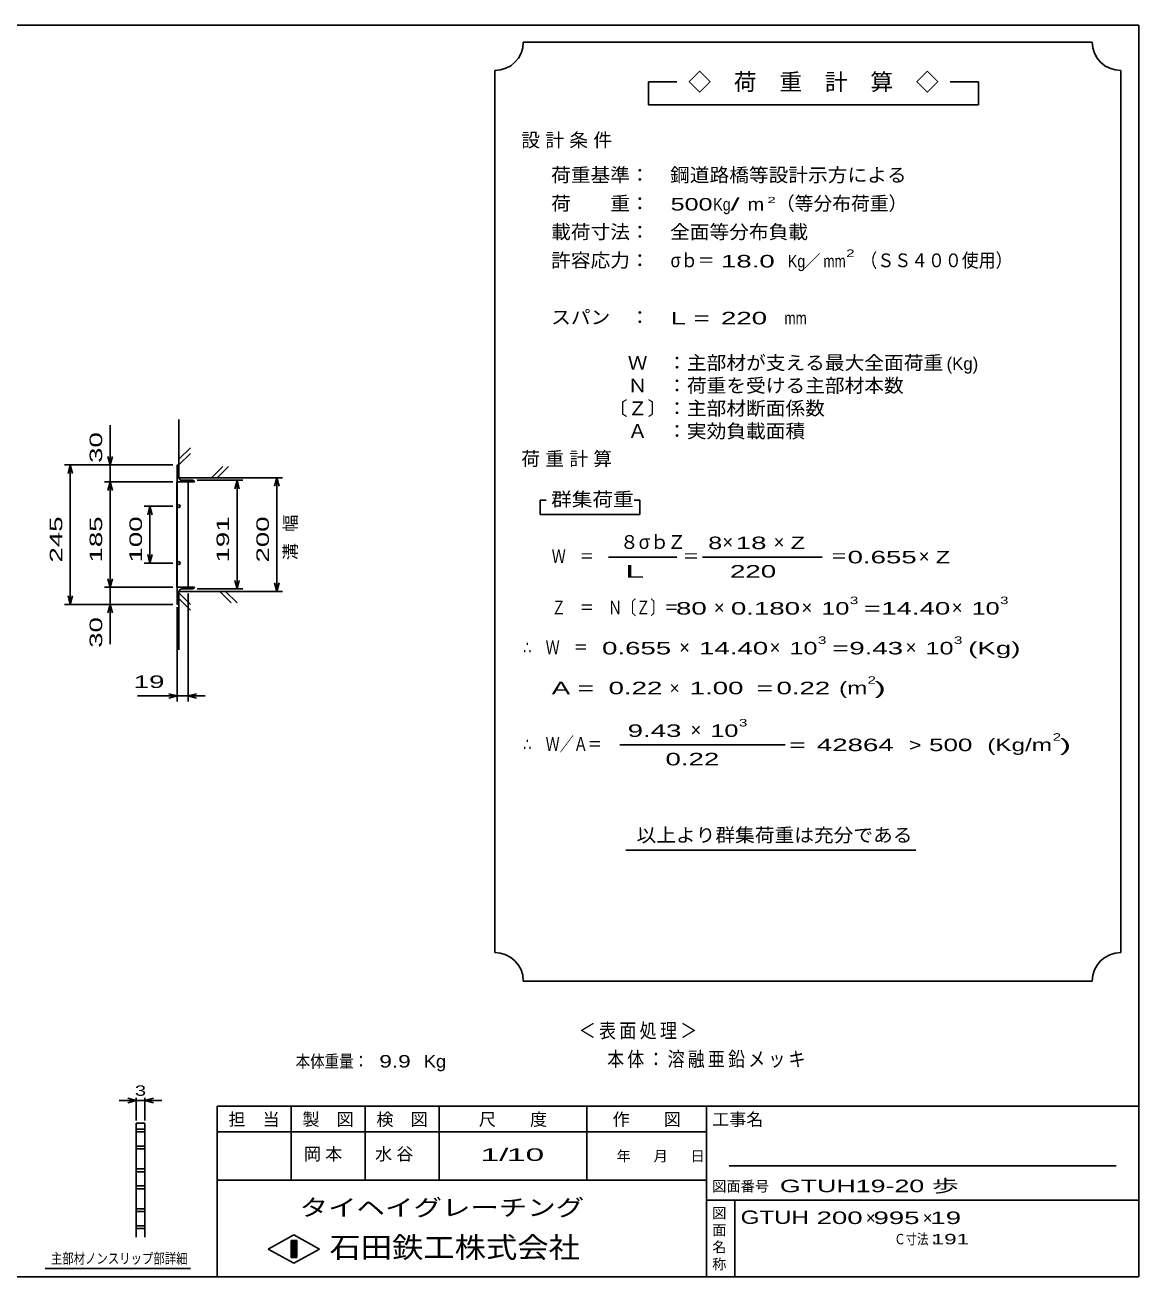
# Model space of a CAD drawing. Units: millimetres, scale not verified. Extents: x -1820 to 1731, y -1282 to 1054.
# Drawn here: x -227 to 1731, y -1146 to 1054 of the extents above; entities that cross this region are included whole.
import ezdxf
from ezdxf.enums import TextEntityAlignment as Align

# ---------------------------------------------------------------- set-up
doc = ezdxf.new("R2010")
doc.units = ezdxf.units.MM
doc.header["$LTSCALE"] = 10
for name, color, linetype, lineweight in [('0_2', 150, 'Continuous', 25), ('16', 3, 'Continuous', 25), ('22', 4, 'Continuous', 25), ('24', 2, 'Continuous', 25), ('32', 4, 'Continuous', 25)]:
    doc.layers.add(name, color=color, linetype=linetype, lineweight=lineweight)
doc.styles.add('ベクトル', font='')
doc.styles.get('ベクトル').set_extended_font_data('ベクトル')

msp = doc.modelspace()

# ---------------------------------------------------------------- linework, layer by layer
at = {"layer": '0_2'}
for p, q in [((-1729, 1053.5), (1731, 1053.5)), ((1731, 1053.5), (1731, -1146.5)), ((1731, -846.5), (111, -846.5)), ((111, -846.5), (111, -1146.5)), ((241, -846.5), (241, -976.5)), ((371, -976.5), (371, -846.5)), ((501, -846.5), (501, -976.5)), ((761, -976.5), (761, -846.5)), ((971, -846.5), (971, -1146.5)), ((971, -891.5), (111, -891.5)), ((1691, -951.5), (1011, -951.5)), ((111, -976.5), (971, -976.5)), ((971, -1011.5), (1731, -1011.5)), ((1021, -1146.5), (1021, -1011.5)), ((201, -1097.5), (246, -1072.5)), ((246, -1072.5), (291, -1097.5)), ((246, -1122.5), (201, -1097.5)), ((241, -1082.5), (251, -1082.5)), ((241, -1112.5), (241, -1082.5)), ((241, -1082.5), (243, -1082.5)), ((243, -1082.5), (243, -1112.5)), ((245, -1112.5), (245, -1082.5)), ((245, -1082.5), (247, -1082.5)), ((291, -1097.5), (246, -1122.5)), ((247, -1082.5), (247, -1112.5)), ((249, -1112.5), (249, -1082.5)), ((249, -1082.5), (251, -1082.5)), ((251, -1082.5), (251, -1112.5)), ((251, -1082.5), (251, -1112.5)), ((251, -1112.5), (241, -1112.5)), ((243, -1112.5), (245, -1112.5)), ((247, -1112.5), (249, -1112.5)), ((1731, -1146.5), (-1729, -1146.5))]:
    msp.add_line(p, q, dxfattribs=at)
at = {"layer": '16'}
for p, q in [((41, 280.5), (41, 250.5)), ((44, 258.5), (44, 277.5)), ((40.3, 65.5), (40.3, 250.5)), ((40.3, 250.5), (41, 250.5)), ((41, 250.5), (71, 250.5)), ((41, 250.5), (41, 65.5)), ((60, 250.5), (41, 250.5)), ((68, 253.5), (49, 253.5)), ((60, 65.5), (60, 250.5)), ((41, 65.5), (40.3, 65.5)), ((41, 65.5), (71, 65.5)), ((41, 35.5), (41, 65.5)), ((41, 65.5), (60, 65.5)), ((44, 57.5), (44, 38.5)), ((68, 62.5), (49, 62.5))]:
    msp.add_line(p, q, dxfattribs=at)
for centre in [(43.5, 208), (43.5, 108)]:
    msp.add_circle(centre, 2.5, dxfattribs=at)
for centre, radius, start, end in [((41, 277.5), 3, 0, 90), ((49, 258.5), 5, 180, 270), ((68, 250.5), 3, 0, 90), ((49, 57.5), 5, 90, 180), ((68, 65.5), 3, 270, 0), ((41, 38.5), 3, 270, 0)]:
    msp.add_arc(centre, radius, start, end, dxfattribs=at)
at = {"layer": '22'}
for p, q in [((44, 258), (44, 360.5)), ((-77, 280.5), (-77, 350.5)), ((44, 290.5), (64, 310.5)), ((-77, 280.5), (-81, 295.5)), ((-73, 295.5), (-77, 280.5)), ((44, 280.5), (64, 300.5)), ((-157, 280.5), (33, 280.5)), ((-151, 265.5), (-147, 280.5)), ((-143, 265.5), (-147, 280.5)), ((-147, 35.5), (-147, 280.5)), ((33, 280.5), (-87, 280.5)), ((-77, 280.5), (-77, 250.5)), ((101, 258), (121, 278)), ((111, 258), (131, 278)), ((-87, 250.5), (33, 250.5)), ((-81, 235.5), (-77, 250.5)), ((-73, 235.5), (-77, 250.5)), ((-77, 65.5), (-77, 250.5)), ((44, 258), (226, 258)), ((76, 253.5), (156, 253.5)), ((142, 238.5), (146, 253.5)), ((150, 238.5), (146, 253.5)), ((146, 62.5), (146, 253.5)), ((212, 243), (216, 258)), ((220, 243), (216, 258)), ((216, 58), (216, 258)), ((33, 208), (-17, 208)), ((-7, 208), (-11, 193)), ((-3, 193), (-7, 208)), ((-7, 208), (-7, 108)), ((-7, 108), (-11, 123)), ((-3, 123), (-7, 108)), ((-17, 108), (33, 108)), ((-77, 65.5), (-81, 80.5)), ((-77, 65.5), (-73, 80.5)), ((146, 62.5), (142, 77.5)), ((146, 62.5), (150, 77.5)), ((216, 58), (212, 73)), ((216, 58), (220, 73)), ((-147, 35.5), (-151, 50.5)), ((-147, 35.5), (-143, 50.5)), ((-87, 65.5), (33, 65.5)), ((-77, 35.5), (-77, 65.5)), ((44, 58), (226, 58)), ((44, -44.5), (44, 58)), ((64, 35.5), (44, 55.5)), ((64, 25.5), (44, 45.5)), ((60, -135.5), (60, 54.5)), ((76, 62.5), (156, 62.5)), ((136, 38), (116, 58)), ((146, 38), (126, 58)), ((-157, 35.5), (33, 35.5)), ((-87, 35.5), (33, 35.5)), ((-81, 20.5), (-77, 35.5)), ((-73, 20.5), (-77, 35.5)), ((-77, -34.5), (-77, 35.5)), ((41, -135.5), (41, 30.5)), ((-29, -125.5), (41, -125.5)), ((41, -125.5), (26, -121.5)), ((26, -129.5), (41, -125.5)), ((41, -125.5), (60, -125.5)), ((60, -125.5), (75, -121.5)), ((75, -129.5), (60, -125.5)), ((60, -125.5), (90, -125.5))]:
    msp.add_line(p, q, dxfattribs=at)
at = {"layer": '24', "color": 4}
for p, q in [((1649, 1023.5), (649, 1023.5)), ((599, 973.5), (599, -576.5)), ((1699, -576.5), (1699, 973.5)), ((919, 953.5), (869, 953.5)), ((869, 953.5), (869, 913.5)), ((1449, 953.5), (1399, 953.5)), ((1449, 913.5), (1449, 953.5)), ((869, 913.5), (1449, 913.5)), ((689, 218.5), (679, 218.5)), ((679, 218.5), (679, 193.5)), ((854, 218.5), (844, 218.5)), ((854, 193.5), (854, 218.5)), ((679, 193.5), (854, 193.5)), ((799, 118.5), (919, 118.5)), ((964, 118.5), (1174, 118.5)), ((819, -211.5), (1109, -211.5)), ((829, -396.5), (1339, -396.5)), ((649, -626.5), (1649, -626.5))]:
    msp.add_line(p, q, dxfattribs=at)
for centre, start, end in [((599, 1023.5), 270, 0), ((1699, 1023.5), 180, 270), ((599, -626.5), 0, 90), ((1699, -626.5), 90, 180)]:
    msp.add_arc(centre, 50, start, end, dxfattribs=at)
at = {"layer": '32'}
for p, q in [((-31, -836.5), (-46, -832.5)), ((-31, -871.5), (-31, -831.5)), ((-16, -831.5), (-16, -871.5)), ((-16, -836.5), (-1, -832.5)), ((-31, -836.5), (-61, -836.5)), ((-46, -840.5), (-31, -836.5)), ((-31, -836.5), (-16, -836.5)), ((-1, -840.5), (-16, -836.5)), ((-16, -836.5), (14, -836.5)), ((-31, -876.5), (-16, -876.5)), ((-31, -1076.5), (-31, -876.5)), ((-16, -876.5), (-16, -1076.5)), ((-31, -886.5), (-16, -886.5)), ((-16, -891.5), (-31, -891.5)), ((-31, -916.5), (-16, -916.5)), ((-16, -921.5), (-31, -921.5)), ((-31, -956.5), (-16, -956.5)), ((-16, -961.5), (-31, -961.5)), ((-31, -986.5), (-16, -986.5)), ((-16, -991.5), (-31, -991.5)), ((-31, -1026.5), (-16, -1026.5)), ((-16, -1031.5), (-31, -1031.5)), ((-31, -1056.5), (-16, -1056.5)), ((-16, -1061.5), (-31, -1061.5)), ((64, -1131.5), (-191, -1131.5))]:
    msp.add_line(p, q, dxfattribs=at)

# ---------------------------------------------------------------- texts
at = {"layer": '0_2', "style": 'ベクトル'}
for s, height, p in [('担\u3000当', 21.99, (131, -869.5)), ('製\u3000図', 21.99, (261, -869.5)), ('検\u3000図', 21.99, (391, -869.5)), ('尺\u3000\u3000度', 21.99, (571, -869.5)), ('作\u3000\u3000図', 21.99, (806, -869.5)), ('工事名', 21.99, (981, -869.5)), ('年', 18.33, (813, -934)), ('月', 18.33, (878, -934)), ('日', 18.33, (943, -934)), ('図面番号', 18.33, (981, -987)), ('図', 18.33, (981, -1034)), ('面', 18.33, (981, -1064)), ('名', 18.33, (981, -1094)), ('称', 18.33, (981, -1124))]:
    msp.add_text(s, height=height, dxfattribs=at).set_placement(p, align=Align.MIDDLE_LEFT)
at = {"layer": '0_2', "color": 222, "style": 'ベクトル'}
for s, height, width, p in [('タイヘイグレーチング', 29.33, 1.25, (256, -1024.5)), ('石田鉄工株式会社', 36.66, 1.1, (308.5, -1094.5))]:
    msp.add_text(s, height=height, dxfattribs=dict(at, width=width)).set_placement(p, align=Align.MIDDLE_LEFT)
at = {"layer": '22', "color": 2, "style": 'ベクトル', "width": 1.65}
for s, p in [(' 30 ', (-102, 270.5)), (' 245 ', (-172, 95.5)), (' 185 ', (-102, 95.5)), (' 100 ', (-32, 95.5)), (' 191 ', (121, 95.5)), (' 200 ', (191, 95.5)), (' 30 ', (-102, -54.5))]:
    msp.add_text(s, height=21.99, rotation=90, dxfattribs=at).set_placement(p, align=Align.MIDDLE_LEFT)
at = {"layer": '22', "color": 2, "style": 'ベクトル'}
for s, height, width, p in [(' 19 ', 21.99, 1.65, (-49, -100.5)), ('本体重量：', 21.99, 0.85, (249, -767.5)), ('  9.9', 21.99, 1.35, (374, -767.5)), ('Kg', 21.99, 1.1, (474, -767.5)), ('1/', 21.99, 2, (574, -931.5)), (' 10 ', 21.99, 2, (604, -931.5)), ('GTUH19-20 歩                        ', 21.99, 1.6, (1100, -986.5)), ('GTUH', 23.46, 1.35, (1031, -1041.5)), (' 200 ', 21.99, 1.65, (1151, -1042.5)), (' 995 ', 21.99, 1.65, (1251, -1042.5)), (' 19 ', 21.99, 1.65, (1351, -1042.5)), ('Ｃ寸法：', 18.33, 0.8, (1301, -1080)), (' 191 ', 18.33, 1.6, (1356, -1080))]:
    msp.add_text(s, height=height, dxfattribs=dict(at, width=width)).set_placement(p, align=Align.MIDDLE_LEFT)
for p in [(1251, -1042.5), (1351, -1042.5)]:
    msp.add_text('×', height=21.99, dxfattribs=at).set_placement(p, align=Align.MIDDLE_LEFT)
at = {"layer": '22', "color": 2, "insert": (241, 113), "char_height": 21.99, "attachment_point": 4, "rotation": 90, "style": 'ベクトル'}
msp.add_mtext('\\T1.67;溝幅', dxfattribs=at)
at = {"layer": '22', "color": 2, "attachment_point": 4, "style": 'ベクトル'}
for s, insert, char_height in [('\\T1.2;\\W0.85;＜表面処理＞', (746.5, -715), 25.66), ('\\T1.19;\\W0.85;本体：溶融亜鉛メッキ', (796.5, -765), 25.66), ('\\T1.25;岡本\u3000', (263.5, -931.5), 21.99), ('\\T1.25;水谷\u3000', (388.5, -931.5), 21.99)]:
    msp.add_mtext(s, dxfattribs=dict(at, insert=insert, char_height=char_height))
at = {"layer": '24', "style": 'ベクトル'}
for s, height, p in [('◇\u3000荷\u3000重\u3000計\u3000算\u3000◇', 29.33, (939, 953.5)), ('（等分布荷重）', 24.19, (1093, 740)), ('／', 21.99, (1141.5, 638.5)), ('(Kg)', 21.99, (1393, 458.5)), ('８', 24.19, (819, 145)), ('σｂ', 24.19, (852, 145)), ('Ｚ', 24.19, (902, 145)), ('×', 24.19, (999, 145)), ('×', 24.19, (1089, 145)), ('×', 24.19, (1344, 120)), ('×', 24.19, (984, 30)), ('×', 24.19, (1138, 30)), ('×', 24.19, (1402, 30)), ('×', 24.19, (923, -40)), ('×', 24.19, (1082, -40)), ('×', 24.19, (1321, -40)), ('×', 21.99, (906.5, -111.5)), ('×', 24.19, (943, -185))]:
    msp.add_text(s, height=height, dxfattribs=at).set_placement(p, align=Align.MIDDLE_LEFT)
for s, height, width, p in [('荷重基準：\u3000', 24.19, 1.05, (698, 790)), ('鋼道路橋等設計示方による', 24.19, 1.05, (907, 790)), ('荷\u3000\u3000重：\u3000', 24.19, 1.05, (698, 740)), ('500', 21.99, 1.5, (908, 738.5)), ('Kg', 21.99, 0.85, (983, 738.5)), ('/', 21.99, 2, (1013, 738.5)), ('2', 11, 1.8, (1078, 746)), ('m', 21.99, 1.2, (1043, 738.5)), ('載荷寸法：\u3000', 24.19, 1.05, (698, 690)), ('全面等分布負載', 24.19, 1.05, (907, 690)), ('許容応力：\u3000', 24.19, 1.05, (698, 640)), ('σｂ＝', 24.19, 0.9, (908, 640)), (' 18.0', 21.99, 1.65, (983, 638.5)), ('Kg', 21.99, 0.85, (1114, 638.5)), ('mm', 21.99, 0.8, (1176.5, 638.5)), ('2', 13.2, 1.5, (1216.5, 652.5)), ('（ＳＳ４００使用）', 24.19, 0.9, (1241.5, 640)), ('スパン\u3000：\u3000', 24.19, 1.05, (698, 540)), ('L =', 21.99, 1.65, (908, 538.5)), (' 220 ', 21.99, 1.65, (983, 538.5)), ('mm', 21.99, 0.8, (1108, 538.5)), ('\u3000Ｗ\u3000：主部材が支える最大全面荷重', 24.19, 1.05, (798, 460)), ('\u3000Ｎ\u3000：荷重を受ける主部材本数', 24.19, 1.05, (798, 420)), ('〔Ｚ〕：主部材断面係数', 24.19, 1.05, (798, 380)), ('\u3000Ａ\u3000：実効負載面積', 24.19, 1.05, (798, 340)), ('群集荷重', 24.19, 1.1, (698, 220)), ('8', 21.99, 1.5, (974, 143.5)), (' 18 ', 21.99, 1.65, (1009, 143.5)), ('Z', 21.99, 1.4, (1119, 143.5)), ('Ｗ\u3000＝', 24.19, 0.75, (699, 120)), ('＝', 24.19, 0.9, (929, 120)), ('＝', 24.19, 0.9, (1189, 120)), ('0.655', 21.99, 1.65, (1219, 118.5)), ('Z', 21.99, 1.4, (1374, 118.5)), (' 220 ', 21.99, 1.65, (999, 93.5)), ('Ｚ\u3000＝\u3000Ｎ〔Ｚ〕＝', 24.19, 0.75, (699, 30)), ('3', 13.2, 1.5, (1223, 42.5)), ('3', 13.2, 1.5, (1487, 42.5)), (' 80 ', 21.99, 1.65, (904, 28.5)), ('0.180', 21.99, 1.65, (1014, 28.5)), ('10', 21.99, 1.5, (1173, 28.5)), ('=', 21.99, 1.7, (1248, 28.5)), ('14.40', 21.99, 1.65, (1278, 28.5)), ('10', 21.99, 1.5, (1437, 28.5)), ('3', 13.2, 1.5, (1167, -27.5)), ('3', 13.2, 1.5, (1406, -27.5)), ('∴\u3000Ｗ\u3000＝', 24.19, 0.75, (649, -40)), (' 0.655', 21.99, 1.65, (774, -41.5)), ('14.40', 21.99, 1.65, (958, -41.5)), ('10', 21.99, 1.5, (1117, -41.5)), ('=', 21.99, 1.7, (1192, -41.5)), ('9.43', 21.99, 1.65, (1222, -41.5)), ('10', 21.99, 1.5, (1356, -41.5)), ('(Kg)', 21.99, 1.65, (1431, -41.5)), ('A = ', 21.99, 1.65, (699, -111.5)), ('0.22', 21.99, 1.65, (799, -111.5)), ('1.00', 21.99, 1.65, (941.5, -111.5)), ('=', 21.99, 1.7, (1059, -111.5)), ('0.22', 21.99, 1.65, (1094, -111.5)), ('(m', 21.99, 1.45, (1204, -111.5)), ('2', 13.2, 1.5, (1254, -97.5)), (')', 21.99, 2, (1266.5, -111.5)), (' 9.43', 21.99, 1.65, (819, -186.5)), ('10', 21.99, 1.5, (978, -186.5)), ('3', 13.2, 1.5, (1028, -172.5)), ('∴\u3000Ｗ／Ａ＝', 24.19, 0.75, (649, -210)), ('2', 13.2, 1.5, (1579.5, -197.5)), ('=', 21.99, 1.7, (1116.5, -211.5)), (' 42864 ', 21.99, 1.65, (1151.5, -211.5)), ('>', 21.99, 1.3, (1326.5, -211.5)), (' 500 ', 21.99, 1.55, (1349.5, -211.5)), ('(Kg/m', 21.99, 1.45, (1464.5, -211.5)), (')', 21.99, 2, (1592, -211.5)), ('0.22', 21.99, 1.65, (899, -236.5)), ('以上より群集荷重は充分である', 24.19, 1.05, (848, -370))]:
    msp.add_text(s, height=height, dxfattribs=dict(at, width=width)).set_placement(p, align=Align.MIDDLE_LEFT)
at = {"layer": '24', "attachment_point": 4, "style": 'ベクトル'}
for s, insert, char_height in [('\\T1.28;設計条件', (645.5, 850), 24.19), ('\\T1.28;荷重計算', (645.5, 290), 24.19), ('\\T1.5;\\W2;\\~L\\~', (804, 93.5), 21.99)]:
    msp.add_mtext(s, dxfattribs=dict(at, insert=insert, char_height=char_height))
at = {"layer": '32', "color": 2, "style": 'ベクトル'}
for s, width, p in [('3', 1.45, (-33.5, -819)), ('主部材ノンスリップ部詳細', 0.8, (-181, -1114))]:
    msp.add_text(s, height=18.33, dxfattribs=dict(at, width=width)).set_placement(p, align=Align.MIDDLE_LEFT)

doc.saveas('drawing.dxf')
